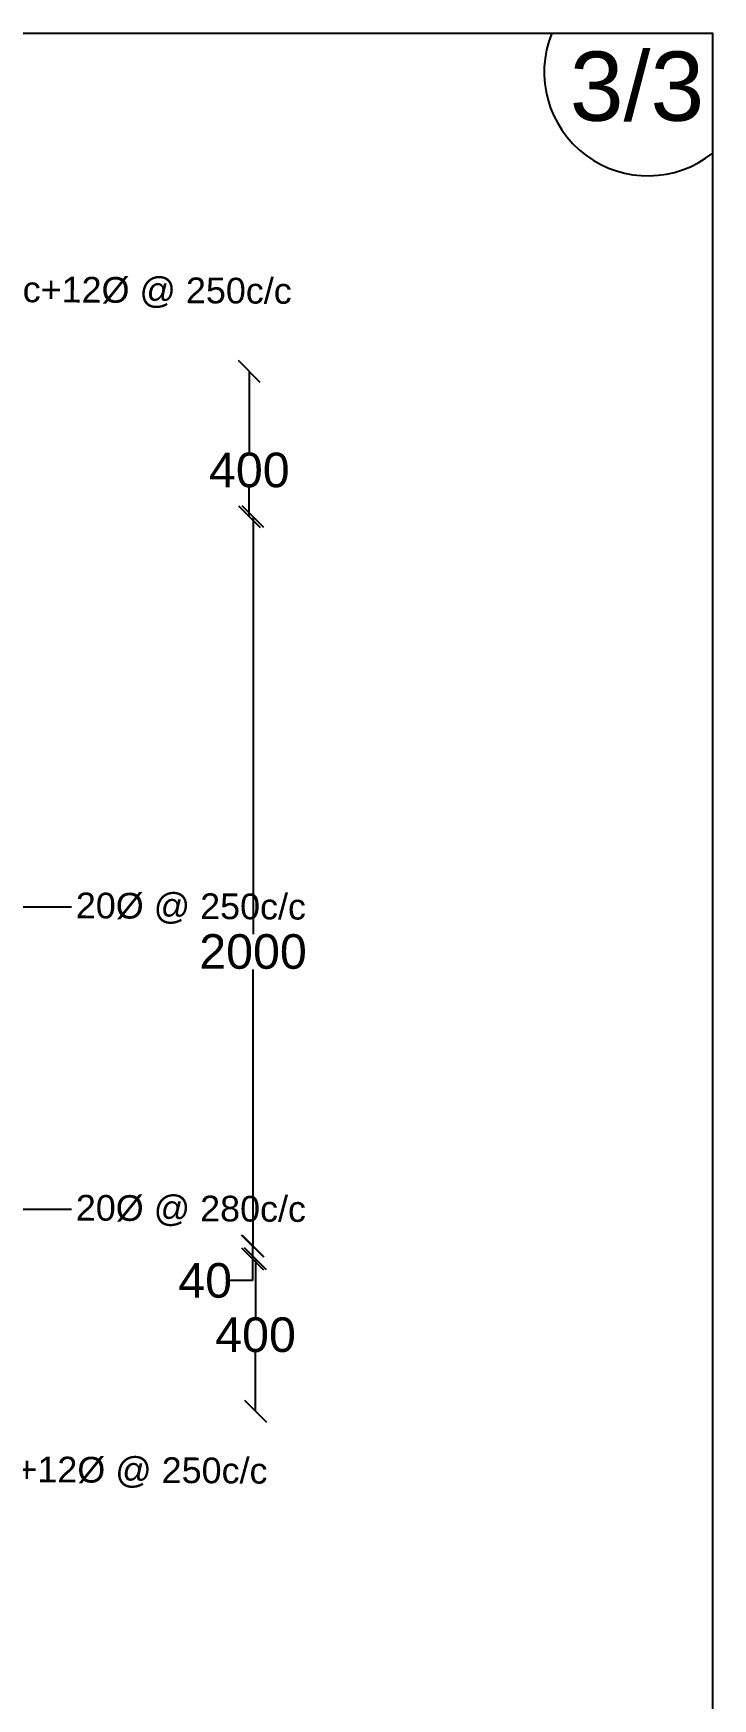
# Model space of a CAD drawing. Header units: millimetres. Extents: x 5124 to 6568637, y 2311 to 91879094.
# Drawn here: x 3846471 to 3849414, y 45946625 to 45953844 of the extents above; entities that cross this region are included whole.
import ezdxf

# ---------------------------------------------------------------- set-up
doc = ezdxf.new("R2010")
doc.units = ezdxf.units.MM
doc.header["$MEASUREMENT"] = 0
doc.layers.add('DRAWING', color=7, linetype='Continuous')
doc.layers.add('TEXT', color=7, linetype='Continuous')
doc.styles.get("Standard").update_dxf_attribs({"font": 'arial.ttf', "height": 150})
doc.dimstyles.get("Standard").update_dxf_attribs({"dimtxt": 200, "dimasz": 110, "dimexe": 0.18, "dimexo": 0.0625, "dimgap": 0.09, "dimtad": 0, "dimtih": 1, "dimtoh": 1, "dimdec": 0, "dimzin": 0, "dimdsep": 46, "dimtxsty": 'Standard', "dimblk": 'OBLIQUE', "dimcen": 0.09, "dimse1": 1, "dimse2": 1, "dimadec": 0, "dimazin": 0, "dimtfac": 1, "dimtdec": 0, "dimtofl": 0, "dimtmove": 0, "dimatfit": 3, "dimfxl": 1, "dimtolj": 1, "dimtzin": 0, "dimarcsym": 0})

# ---------------------------------------------------------------- blocks, each defined once
blk = doc.blocks.new('_Oblique')
at = {"color": 0, "linetype": 'ByBlock', "lineweight": -2}
blk.add_line((-0.5, -0.5), (0.5, 0.5), dxfattribs=at)
blk = doc.blocks.new('*D110')
at = {"layer": 'Defpoints', "color": 0, "lineweight": -2, "transparency": 16777216}
for p, q in [((3847406.8, 45952378.3), (3847406.8, 45952026.8)), ((3847406.8, 45951748.5), (3847406.8, 45951873.4))]:
    blk.add_line(p, q, dxfattribs=at)
at = {"layer": 'Defpoints', "color": 0, "transparency": 16777216}
for p in [(3846338.3, 45952378.3), (3846275, 45951748.5), (3847406.8, 45951748.5)]:
    blk.add_point(p, dxfattribs=at)
at = {"layer": 'Defpoints', "color": 0, "lineweight": -2, "transparency": 16777216, "xscale": 95, "yscale": 95, "zscale": 95}
for p, rotation in [((3847406.8, 45952378.3), 90), ((3847406.8, 45951748.5), 270)]:
    blk.add_blockref('_Oblique', p, dxfattribs=dict(at, rotation=rotation))
at = {"layer": 'Defpoints', "color": 0, "transparency": 16777216, "insert": (3847406.8, 45951950.1), "char_height": 150, "attachment_point": 5}
blk.add_mtext('\\A1;400', dxfattribs=at)
blk = doc.blocks.new('*D111')
at = {"layer": 'Defpoints', "color": 0, "lineweight": -2, "transparency": 16777216}
for p, q in [((3847422.9, 45951748.5), (3847422.9, 45949939.4)), ((3847422.9, 45948587.1), (3847422.9, 45949786.1))]:
    blk.add_line(p, q, dxfattribs=at)
at = {"layer": 'Defpoints', "color": 0, "transparency": 16777216}
for p in [(3846275, 45951748.5), (3846275, 45948587.1), (3847422.9, 45948587.1)]:
    blk.add_point(p, dxfattribs=at)
at = {"layer": 'Defpoints', "color": 0, "lineweight": -2, "transparency": 16777216, "xscale": 95, "yscale": 95, "zscale": 95}
for p, rotation in [((3847422.9, 45951748.5), 90), ((3847422.9, 45948587.1), 270)]:
    blk.add_blockref('_Oblique', p, dxfattribs=dict(at, rotation=rotation))
at = {"layer": 'Defpoints', "color": 0, "transparency": 16777216, "insert": (3847422.9, 45949862.7), "char_height": 150, "attachment_point": 5}
blk.add_mtext('\\A1;2000', dxfattribs=at)
blk = doc.blocks.new('*D67')
at = {"layer": 'Defpoints', "color": 0, "lineweight": -2, "transparency": 16777216}
for p, q in [((3847420.9, 45948587.1), (3847420.9, 45948531.8)), ((3847420.9, 45948531.8), (3847420.9, 45948436.8)), ((3847420.9, 45948436.8), (3847325.9, 45948436.8))]:
    blk.add_line(p, q, dxfattribs=at)
at = {"layer": 'Defpoints', "color": 0, "transparency": 16777216}
for p in [(3847420.9, 45948531.8), (3847429.2, 45948587.1), (3847429.2, 45948531.8)]:
    blk.add_point(p, dxfattribs=at)
at = {"layer": 'Defpoints', "color": 0, "lineweight": -2, "transparency": 16777216, "xscale": 95, "yscale": 95, "zscale": 95}
for p, rotation in [((3847420.9, 45948587.1), 90), ((3847420.9, 45948531.8), 270)]:
    blk.add_blockref('_Oblique', p, dxfattribs=dict(at, rotation=rotation))
at = {"layer": 'Defpoints', "color": 0, "transparency": 16777216, "insert": (3847215.6, 45948436.8), "char_height": 150, "attachment_point": 5}
blk.add_mtext('\\A1;40', dxfattribs=at)
blk = doc.blocks.new('*D68')
at = {"layer": 'Defpoints', "color": 0, "lineweight": -2, "transparency": 16777216}
for p, q in [((3847433.8, 45948531.8), (3847433.8, 45948278.3)), ((3847433.8, 45947871.3), (3847433.8, 45948124.9))]:
    blk.add_line(p, q, dxfattribs=at)
at = {"layer": 'Defpoints', "color": 0, "transparency": 16777216}
for p in [(3847420.9, 45948531.8), (3847225.5, 45947871.3), (3847433.8, 45947871.3)]:
    blk.add_point(p, dxfattribs=at)
at = {"layer": 'Defpoints', "color": 0, "lineweight": -2, "transparency": 16777216, "xscale": 95, "yscale": 95, "zscale": 95}
for p, rotation in [((3847433.8, 45948531.8), 90), ((3847433.8, 45947871.3), 270)]:
    blk.add_blockref('_Oblique', p, dxfattribs=dict(at, rotation=rotation))
at = {"layer": 'Defpoints', "color": 0, "transparency": 16777216, "insert": (3847433.8, 45948201.6), "char_height": 150, "attachment_point": 5}
blk.add_mtext('\\A1;400', dxfattribs=at)

msp = doc.modelspace()

# ---------------------------------------------------------------- linework, layer by layer
at = {"layer": 'DRAWING'}
msp.add_lwpolyline([(3824500.5, 45953844), (3849413.9, 45953844), (3849413.9, 45936405.9), (3824500.5, 45936405.9)], close=True, dxfattribs=at)
msp.add_arc((3849133.5, 45953675.7), 449.4, 157.99769, 308.61217, dxfattribs=at)

# ---------------------------------------------------------------- texts
for s, p in [('20Ø @ 250c/c+12Ø @ 250c/c', (3845505.9, 45952684)), ('20Ø @ 250c/c', (3846655, 45950007.9)), ('20Ø @ 280c/c ', (3846655, 45948697.4)), ('20Ø @ 250c/c+12Ø @ 250c/c', (3845400.9, 45947569.4))]:
    msp.add_text(s, height=111.373, rotation=359.65712, dxfattribs=at).set_placement(p)
at = {"layer": 'TEXT'}
msp.add_text('3/3', height=300, dxfattribs=at).set_placement((3848794.9, 45953464.9))

# ---------------------------------------------------------------- dimensions: what is measured, and where the dimension line sits
at = {"layer": 'Defpoints'}
for base, p1, p2, text, picture, middle in [((3847406.8, 45951748.5), (3846338.3, 45952378.3), (3846275, 45951748.5), '400', '*D110', (3847406.8, 45951950.1)), ((3847422.9, 45948587.1), (3846275, 45951748.5), (3846275, 45948587.1), '2000', '*D111', (3847422.9, 45949862.7)), ((3847433.8, 45947871.3), (3847420.9, 45948531.8), (3847225.5, 45947871.3), '400', '*D68', (3847433.8, 45948201.6))]:
    dim = msp.add_linear_dim(base=base, p1=p1, p2=p2, angle=90, text=text, dimstyle='Standard', override={"dimasz": 95, "dimfxl": 2000, "dimarcsym": 1}, dxfattribs=at)
    dim.commit()
    dim.dimension.update_dxf_attribs({"geometry": picture, "text_midpoint": middle, "dimtype": 160})
dim = msp.add_linear_dim(base=(3847420.9, 45948531.8), p1=(3847429.2, 45948587.1), p2=(3847429.2, 45948531.8), angle=90, text='40', dimstyle='Standard', override={"dimasz": 95, "dimfxl": 2000, "dimarcsym": 1}, dxfattribs=at)
dim.commit()
dim.dimension.update_dxf_attribs({"geometry": '*D67', "text_midpoint": (3847215.6, 45948436.8)})

# ---------------------------------------------------------------- leaders
at = {"layer": 'DRAWING'}
for points in [[(3846275, 45950056.6), (3846636.2, 45950056.6)], [(3846275, 45948746.2), (3846636.2, 45948746.2)]]:
    msp.add_leader(points, dimstyle='Standard', override={"dimasz": 95, "dimgap": 0.09, "dimtad": 0, "dimfxl": 2000, "dimarcsym": 1}, dxfattribs=at)

doc.saveas('drawing.dxf')
